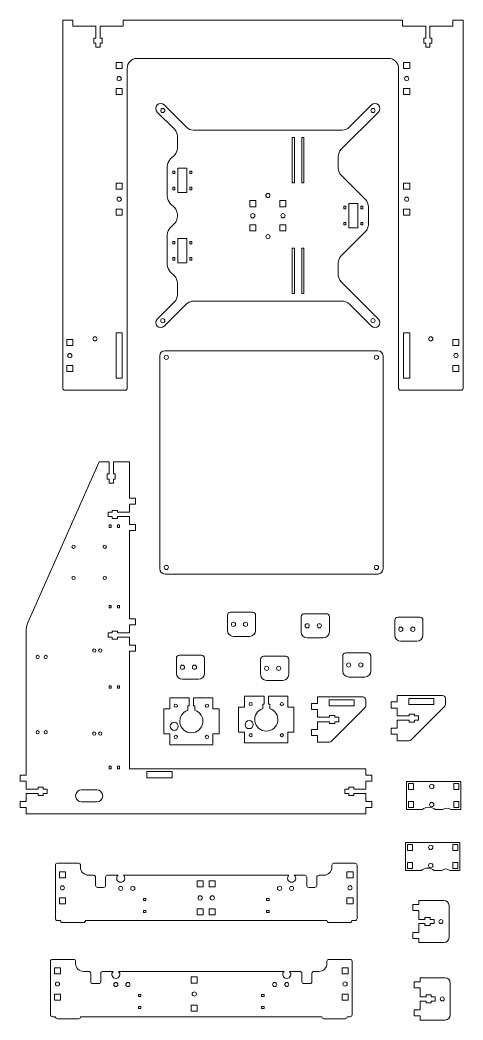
# Model space of a CAD drawing. Header units: millimetres. Extents: x -331 to 110, y -753 to 749.
# Drawn here: x -331 to 110, y -753 to 242 of the extents above; entities that cross this region are included whole.
import ezdxf

# ---------------------------------------------------------------- set-up
doc = ezdxf.new("R2010")
doc.units = ezdxf.units.MM

msp = doc.modelspace()

# ---------------------------------------------------------------- linework, layer by layer
at = {"color": 7, "linetype": 'Continuous', "lineweight": 15}
for p, q in [((-278.4, 241.61), (-288.4, 241.61)), ((-288.4, 241.61), (-288.4, -124.64)), ((-278.4, 235.61), (-278.4, 241.61)), ((-228.38, 235.61), (-228.38, 241.61)), ((49.58, 241.61), (-228.38, 241.61)), ((49.58, 235.61), (49.58, 241.61)), ((109.6, 241.61), (99.6, 241.61)), ((99.6, 235.61), (99.6, 241.61)), ((109.6, -124.64), (109.6, 241.61)), ((-278.4, 235.61), (-255.44, 235.61)), ((-255.44, 235.61), (-255.44, 223.61)), ((-251.34, 223.61), (-251.34, 235.61)), ((-251.34, 235.61), (-228.38, 235.61)), ((49.58, 235.61), (72.54, 235.61)), ((72.54, 235.61), (72.54, 223.61)), ((76.64, 223.61), (76.64, 235.61)), ((76.64, 235.61), (99.6, 235.61)), ((-255.44, 223.61), (-257.39, 223.61)), ((-257.39, 223.61), (-257.39, 218.51)), ((-249.39, 223.61), (-251.34, 223.61)), ((-249.39, 218.51), (-249.39, 223.61)), ((72.54, 223.61), (70.59, 223.61)), ((70.59, 223.61), (70.59, 218.51)), ((78.59, 223.61), (76.64, 223.61)), ((78.59, 218.51), (78.59, 223.61)), ((-257.39, 218.51), (-255.44, 218.51)), ((-255.44, 218.51), (-255.44, 214.51)), ((-255.44, 214.51), (-251.34, 214.51)), ((-251.34, 214.51), (-251.34, 218.51)), ((-251.34, 218.51), (-249.39, 218.51)), ((70.59, 218.51), (72.54, 218.51)), ((72.54, 218.51), (72.54, 214.51)), ((72.54, 214.51), (76.64, 214.51)), ((76.64, 214.51), (76.64, 218.51)), ((76.64, 218.51), (78.59, 218.51)), ((-229.39, 199.37), (-235.41, 199.37)), ((-235.41, 199.37), (-235.41, 193.35)), ((-229.39, 193.35), (-229.39, 199.37)), ((35.6, 203.36), (-214.4, 203.36)), ((50.59, 199.37), (50.59, 193.35)), ((56.61, 199.37), (50.59, 199.37)), ((56.61, 193.35), (56.61, 199.37)), ((-235.41, 193.35), (-229.39, 193.35)), ((-224.4, 193.36), (-224.4, -124.64)), ((45.6, -124.64), (45.6, 193.36)), ((50.59, 193.35), (56.61, 193.35)), ((-229.39, 173.37), (-235.41, 173.37)), ((-235.41, 173.37), (-235.41, 167.35)), ((-229.39, 167.35), (-229.39, 173.37)), ((50.59, 173.37), (50.59, 167.35)), ((56.61, 173.37), (50.59, 173.37)), ((56.61, 167.35), (56.61, 173.37)), ((-235.41, 167.35), (-229.39, 167.35)), ((50.59, 167.35), (56.61, 167.35)), ((-194.46, 150.1), (-177.38, 133.03)), ((-165.38, 135.03), (-187.46, 157.1)), ((-11.53, 113.03), (25.54, 150.1)), ((18.54, 157.1), (-3.53, 135.03)), ((-10.6, 132.1), (-158.31, 132.1)), ((-174.46, 125.95), (-174.46, 114.24)), ((-60.31, 124.6), (-60.31, 79.6)), ((-58.11, 124.6), (-60.31, 124.6)), ((-58.11, 79.6), (-58.11, 124.6)), ((-48.61, 124.6), (-50.81, 124.6)), ((-50.81, 124.6), (-50.81, 79.6)), ((-48.61, 79.6), (-48.61, 124.6)), ((-177.38, 107.17), (-181.53, 103.03)), ((-14.46, 94.24), (-14.46, 105.95)), ((-184.46, 95.95), (-184.46, 66.24)), ((-176.96, 91.4), (-178.96, 91.4)), ((-178.96, 91.4), (-178.96, 88.9)), ((-176.96, 88.9), (-176.96, 91.4)), ((-164.96, 94.15), (-173.96, 94.15)), ((-173.96, 94.15), (-173.96, 70.05)), ((-164.96, 70.05), (-164.96, 94.15)), ((-159.96, 91.4), (-161.96, 91.4)), ((-161.96, 91.4), (-161.96, 88.9)), ((-159.96, 88.9), (-159.96, 91.4)), ((-178.96, 88.9), (-176.96, 88.9)), ((-161.96, 88.9), (-159.96, 88.9)), ((-60.31, 79.6), (-58.11, 79.6)), ((-50.81, 79.6), (-48.61, 79.6)), ((12.62, 63.03), (-11.53, 87.17)), ((-229.39, 79.37), (-235.41, 79.37)), ((-235.41, 79.37), (-235.41, 73.35)), ((-235.41, 73.35), (-229.39, 73.35)), ((-229.39, 73.35), (-229.39, 79.37)), ((-176.96, 75.3), (-178.96, 75.3)), ((-178.96, 75.3), (-178.96, 72.8)), ((-178.96, 72.8), (-176.96, 72.8)), ((-176.96, 72.8), (-176.96, 75.3)), ((-173.96, 70.05), (-164.96, 70.05)), ((-161.96, 75.3), (-161.96, 72.8)), ((-159.96, 75.3), (-161.96, 75.3)), ((-161.96, 72.8), (-159.96, 72.8)), ((-159.96, 72.8), (-159.96, 75.3)), ((50.59, 79.37), (50.59, 73.35)), ((56.61, 79.37), (50.59, 79.37)), ((50.59, 73.35), (56.61, 73.35)), ((56.61, 73.35), (56.61, 79.37)), ((-96.44, 61.93), (-102.46, 61.93)), ((-102.46, 61.93), (-102.46, 55.91)), ((-96.44, 55.91), (-96.44, 61.93)), ((-66.44, 61.93), (-72.46, 61.93)), ((-72.46, 61.93), (-72.46, 55.91)), ((-66.44, 55.91), (-66.44, 61.93)), ((-229.39, 53.37), (-235.41, 53.37)), ((-235.41, 53.37), (-235.41, 47.35)), ((-229.39, 47.35), (-229.39, 53.37)), ((-181.53, 59.17), (-177.38, 55.03)), ((-102.46, 55.91), (-96.44, 55.91)), ((-72.46, 55.91), (-66.44, 55.91)), ((-6.96, 56.4), (-8.96, 56.4)), ((-8.96, 56.4), (-8.96, 53.9)), ((-8.96, 53.9), (-6.96, 53.9)), ((-6.96, 53.9), (-6.96, 56.4)), ((5.04, 59.15), (-3.96, 59.15)), ((-3.96, 59.15), (-3.96, 35.05)), ((5.04, 35.05), (5.04, 59.15)), ((10.04, 56.4), (8.04, 56.4)), ((8.04, 56.4), (8.04, 53.9)), ((8.04, 53.9), (10.04, 53.9)), ((10.04, 53.9), (10.04, 56.4)), ((15.54, 38.24), (15.54, 55.95)), ((56.61, 53.37), (50.59, 53.37)), ((50.59, 53.37), (50.59, 47.35)), ((56.61, 47.35), (56.61, 53.37)), ((-235.41, 47.35), (-229.39, 47.35)), ((-174.46, 47.95), (-174.46, 46.24)), ((-8.96, 40.3), (-8.96, 37.8)), ((-6.96, 40.3), (-8.96, 40.3)), ((-6.96, 37.8), (-6.96, 40.3)), ((10.04, 40.3), (8.04, 40.3)), ((8.04, 40.3), (8.04, 37.8)), ((10.04, 37.8), (10.04, 40.3)), ((50.59, 47.35), (56.61, 47.35)), ((-177.38, 39.17), (-181.53, 35.03)), ((-96.44, 37.93), (-102.46, 37.93)), ((-102.46, 37.93), (-102.46, 31.91)), ((-102.46, 31.91), (-96.44, 31.91)), ((-96.44, 31.91), (-96.44, 37.93)), ((-66.44, 37.93), (-72.46, 37.93)), ((-72.46, 37.93), (-72.46, 31.91)), ((-72.46, 31.91), (-66.44, 31.91)), ((-66.44, 31.91), (-66.44, 37.93)), ((-11.53, 7.03), (12.62, 31.17)), ((-8.96, 37.8), (-6.96, 37.8)), ((-3.96, 35.05), (5.04, 35.05)), ((8.04, 37.8), (10.04, 37.8)), ((-184.46, 27.95), (-184.46, -1.76)), ((-176.96, 21.4), (-178.96, 21.4)), ((-178.96, 21.4), (-178.96, 18.9)), ((-176.96, 18.9), (-176.96, 21.4)), ((-164.96, 24.15), (-173.96, 24.15)), ((-173.96, 24.15), (-173.96, 0.05)), ((-164.96, 0.05), (-164.96, 24.15)), ((-159.96, 21.4), (-161.96, 21.4)), ((-161.96, 21.4), (-161.96, 18.9)), ((-159.96, 18.9), (-159.96, 21.4)), ((-178.96, 18.9), (-176.96, 18.9)), ((-161.96, 18.9), (-159.96, 18.9)), ((-60.31, 14.6), (-60.31, -30.4)), ((-58.11, 14.6), (-60.31, 14.6)), ((-58.11, -30.4), (-58.11, 14.6)), ((-48.61, 14.6), (-50.81, 14.6)), ((-50.81, 14.6), (-50.81, -30.4)), ((-48.61, -30.4), (-48.61, 14.6)), ((-176.96, 5.3), (-178.96, 5.3)), ((-178.96, 5.3), (-178.96, 2.8)), ((-178.96, 2.8), (-176.96, 2.8)), ((-176.96, 2.8), (-176.96, 5.3)), ((-173.96, 0.05), (-164.96, 0.05)), ((-161.96, 5.3), (-161.96, 2.8)), ((-159.96, 5.3), (-161.96, 5.3)), ((-161.96, 2.8), (-159.96, 2.8)), ((-159.96, 2.8), (-159.96, 5.3)), ((-181.53, -8.83), (-177.38, -12.97)), ((-14.46, -11.76), (-14.46, -0.05)), ((25.54, -55.9), (-11.53, -18.83)), ((-174.46, -20.05), (-174.46, -31.76)), ((-177.38, -38.83), (-194.46, -55.9)), ((-158.31, -37.9), (-10.6, -37.9)), ((-60.31, -30.4), (-58.11, -30.4)), ((-50.81, -30.4), (-48.61, -30.4)), ((-187.46, -62.9), (-165.38, -40.83)), ((-3.53, -40.83), (18.54, -62.9)), ((-278.4, -76.13), (-284.42, -76.13)), ((-284.42, -76.13), (-284.42, -82.15)), ((-278.4, -82.15), (-278.4, -76.13)), ((-229.39, -69.64), (-235.41, -69.64)), ((-235.41, -69.64), (-235.41, -114.64)), ((-229.39, -114.64), (-229.39, -69.64)), ((50.59, -69.64), (50.59, -114.64)), ((56.61, -69.64), (50.59, -69.64)), ((56.61, -114.64), (56.61, -69.64)), ((105.62, -76.13), (99.6, -76.13)), ((99.6, -76.13), (99.6, -82.15)), ((105.62, -82.15), (105.62, -76.13)), ((-284.42, -82.15), (-278.4, -82.15)), ((25.05, -87.42), (-186.95, -87.42)), ((99.6, -82.15), (105.62, -82.15)), ((-191.95, -92.42), (-191.95, -304.42)), ((30.05, -304.42), (30.05, -92.42)), ((-278.4, -102.13), (-284.42, -102.13)), ((-284.42, -102.13), (-284.42, -108.15)), ((-284.42, -108.15), (-278.4, -108.15)), ((-278.4, -108.15), (-278.4, -102.13)), ((99.6, -102.13), (99.6, -108.15)), ((105.62, -102.13), (99.6, -102.13)), ((99.6, -108.15), (105.62, -108.15)), ((105.62, -108.15), (105.62, -102.13)), ((-235.41, -114.64), (-229.39, -114.64)), ((50.59, -114.64), (56.61, -114.64)), ((-286.4, -126.64), (-226.4, -126.64)), ((47.6, -126.64), (107.6, -126.64)), ((-252.17, -197.84), (-322.82, -357.04)), ((-242.27, -197.84), (-252.17, -197.84)), ((-242.27, -197.84), (-242.27, -209.84)), ((-222.17, -197.84), (-238.07, -197.84)), ((-238.07, -209.84), (-238.07, -197.84)), ((-222.17, -197.84), (-222.17, -234.1)), ((-242.27, -209.84), (-244.17, -209.84)), ((-244.17, -209.84), (-244.17, -214.94)), ((-244.17, -214.94), (-242.27, -214.94)), ((-242.27, -214.94), (-242.27, -218.94)), ((-236.17, -209.84), (-238.07, -209.84)), ((-238.07, -218.94), (-238.07, -214.94)), ((-238.07, -214.94), (-236.17, -214.94)), ((-236.17, -214.94), (-236.17, -209.84)), ((-242.27, -218.94), (-238.07, -218.94)), ((-216.17, -234.1), (-222.17, -234.1)), ((-216.17, -234.1), (-216.17, -240.1)), ((-239.27, -247.9), (-243.27, -247.9)), ((-243.27, -247.9), (-243.27, -252.3)), ((-234.17, -246.1), (-239.27, -246.1)), ((-239.27, -246.1), (-239.27, -247.9)), ((-234.17, -247.9), (-234.17, -246.1)), ((-222.17, -247.9), (-234.17, -247.9)), ((-216.17, -240.1), (-222.17, -240.1)), ((-222.17, -240.1), (-222.17, -247.9)), ((-243.27, -252.3), (-239.27, -252.3)), ((-239.27, -252.3), (-239.27, -254.1)), ((-239.27, -254.1), (-234.17, -254.1)), ((-234.17, -254.1), (-234.17, -252.3)), ((-234.17, -252.3), (-222.17, -252.3)), ((-222.17, -252.3), (-222.17, -260.1)), ((-242.17, -260.59), (-242.17, -263.09)), ((-240.17, -260.59), (-242.17, -260.59)), ((-242.17, -263.09), (-240.17, -263.09)), ((-240.17, -263.09), (-240.17, -260.59)), ((-234.17, -260.59), (-234.17, -263.09)), ((-232.17, -260.59), (-234.17, -260.59)), ((-234.17, -263.09), (-232.17, -263.09)), ((-232.17, -263.09), (-232.17, -260.59)), ((-216.17, -260.1), (-222.17, -260.1)), ((-216.17, -266.1), (-222.17, -266.1)), ((-222.17, -266.1), (-222.17, -354.1)), ((-216.17, -260.1), (-216.17, -266.1)), ((-186.95, -309.42), (25.05, -309.42)), ((-242.17, -340.59), (-242.17, -343.09)), ((-240.17, -340.59), (-242.17, -340.59)), ((-242.17, -343.09), (-240.17, -343.09)), ((-240.17, -343.09), (-240.17, -340.59)), ((-234.17, -340.59), (-234.17, -343.09)), ((-232.17, -340.59), (-234.17, -340.59)), ((-234.17, -343.09), (-232.17, -343.09)), ((-232.17, -343.09), (-232.17, -340.59)), ((-99.66, -347.49), (-121.66, -347.49)), ((-216.17, -354.1), (-222.17, -354.1)), ((-216.17, -354.1), (-216.17, -360.1)), ((-124.66, -350.49), (-124.66, -365.49)), ((-96.66, -365.49), (-96.66, -350.49)), ((-51.33, -351.91), (-51.33, -366.91)), ((-26.33, -348.91), (-48.33, -348.91)), ((-23.33, -366.91), (-23.33, -351.91)), ((41.74, -355.35), (41.74, -370.35)), ((66.74, -352.35), (44.74, -352.35)), ((69.74, -370.35), (69.74, -355.35)), ((-324.97, -509.59), (-324.97, -367.18)), ((-239.27, -367.9), (-243.27, -367.9)), ((-243.27, -367.9), (-243.27, -372.3)), ((-234.17, -366.1), (-239.27, -366.1)), ((-239.27, -366.1), (-239.27, -367.9)), ((-234.17, -367.9), (-234.17, -366.1)), ((-222.17, -367.9), (-234.17, -367.9)), ((-216.17, -360.1), (-222.17, -360.1)), ((-222.17, -360.1), (-222.17, -367.9)), ((-243.27, -372.3), (-239.27, -372.3)), ((-239.27, -372.3), (-239.27, -374.1)), ((-239.27, -374.1), (-234.17, -374.1)), ((-234.17, -372.3), (-222.17, -372.3)), ((-234.17, -374.1), (-234.17, -372.3)), ((-222.17, -372.3), (-222.17, -380.1)), ((-118.66, -371.49), (-102.66, -371.49)), ((-45.33, -372.91), (-29.33, -372.91)), ((47.74, -376.35), (63.74, -376.35)), ((-216.17, -380.1), (-222.17, -380.1)), ((-222.17, -386.1), (-222.17, -503.09)), ((-216.17, -386.1), (-222.17, -386.1)), ((-216.17, -380.1), (-216.17, -386.1)), ((-175.46, -393.09), (-175.46, -408.09)), ((-150.46, -390.09), (-172.46, -390.09)), ((-147.46, -408.09), (-147.46, -393.09)), ((-91.68, -394.27), (-91.68, -409.27)), ((-66.68, -391.27), (-88.68, -391.27)), ((-63.68, -409.27), (-63.68, -394.27)), ((-10.06, -390.93), (-10.06, -405.93)), ((14.94, -387.93), (-7.06, -387.93)), ((17.94, -405.93), (17.94, -390.93)), ((-169.46, -414.09), (-153.46, -414.09)), ((-85.68, -415.27), (-69.68, -415.27)), ((-4.06, -411.93), (11.94, -411.93)), ((-240.17, -420.59), (-242.17, -420.59)), ((-242.17, -420.59), (-242.17, -423.09)), ((-242.17, -423.09), (-240.17, -423.09)), ((-240.17, -423.09), (-240.17, -420.59)), ((-232.17, -420.59), (-234.17, -420.59)), ((-234.17, -420.59), (-234.17, -423.09)), ((-234.17, -423.09), (-232.17, -423.09)), ((-232.17, -423.09), (-232.17, -420.59)), ((-182.06, -432.63), (-182.06, -443.4)), ((-162.66, -432.63), (-182.06, -432.63)), ((-162.66, -440.63), (-162.66, -432.63)), ((-158.46, -440.63), (-158.46, -432.63)), ((-139.06, -432.63), (-158.46, -432.63)), ((-139.06, -443.4), (-139.06, -432.63)), ((-107.56, -430.96), (-107.56, -441.73)), ((-88.16, -430.96), (-107.56, -430.96)), ((-88.16, -438.96), (-88.16, -430.96)), ((-83.96, -438.96), (-83.96, -430.96)), ((-64.56, -430.96), (-83.96, -430.96)), ((-64.56, -441.73), (-64.56, -430.96)), ((-35.12, -431.63), (-35.12, -438.13)), ((9.88, -431.63), (-35.12, -431.63)), ((1.4, -434.6), (-23.65, -434.6)), ((-23.65, -434.6), (-23.65, -440.65)), ((1.4, -440.65), (1.4, -434.6)), ((12.88, -440.38), (12.88, -434.63)), ((38.14, -442.7), (38.14, -436.7)), ((38.14, -436.7), (44.14, -436.7)), ((44.14, -430.2), (44.14, -436.7)), ((89.14, -430.2), (44.14, -430.2)), ((80.66, -433.18), (55.61, -433.18)), ((55.61, -433.18), (55.61, -439.23)), ((80.66, -439.23), (80.66, -433.18)), ((92.14, -438.96), (92.14, -433.2)), ((-188.06, -443.4), (-188.06, -468.4)), ((-188.06, -443.4), (-182.06, -443.4)), ((-164.06, -440.63), (-162.66, -440.63)), ((-164.06, -444.94), (-164.06, -440.63)), ((-157.06, -440.63), (-158.46, -440.63)), ((-157.06, -444.94), (-157.06, -440.63)), ((-133.06, -443.4), (-139.06, -443.4)), ((-133.06, -443.4), (-133.06, -468.4)), ((-113.56, -441.73), (-113.56, -466.73)), ((-113.56, -441.73), (-107.56, -441.73)), ((-89.56, -438.96), (-88.16, -438.96)), ((-89.56, -443.27), (-89.56, -438.96)), ((-82.56, -438.96), (-83.96, -438.96)), ((-82.56, -443.27), (-82.56, -438.96)), ((-58.56, -441.73), (-64.56, -441.73)), ((-58.56, -441.73), (-58.56, -466.73)), ((-41.12, -444.13), (-41.12, -438.13)), ((-41.12, -438.13), (-35.12, -438.13)), ((-41.12, -444.13), (-35.12, -444.13)), ((-35.12, -444.13), (-35.12, -451.93)), ((-23.65, -440.65), (1.4, -440.65)), ((-21.24, -475.75), (12, -442.51)), ((38.14, -442.7), (44.14, -442.7)), ((44.14, -442.7), (44.14, -450.5)), ((55.61, -439.23), (80.66, -439.23)), ((58.02, -474.32), (91.26, -441.08)), ((-23.12, -451.93), (-35.12, -451.93)), ((-35.12, -456.33), (-35.12, -464.13)), ((-35.12, -456.33), (-23.12, -456.33)), ((-18.02, -450.13), (-23.12, -450.13)), ((-23.12, -450.13), (-23.12, -451.93)), ((-23.12, -456.33), (-23.12, -458.13)), ((-18.02, -451.93), (-18.02, -450.13)), ((-14.02, -451.93), (-18.02, -451.93)), ((-18.02, -458.13), (-18.02, -456.33)), ((-18.02, -456.33), (-14.02, -456.33)), ((-14.02, -456.33), (-14.02, -451.93)), ((56.14, -450.5), (44.14, -450.5)), ((44.14, -454.9), (44.14, -462.7)), ((44.14, -454.9), (56.14, -454.9)), ((61.24, -448.7), (56.14, -448.7)), ((56.14, -448.7), (56.14, -450.5)), ((56.14, -454.9), (56.14, -456.7)), ((56.14, -456.7), (61.24, -456.7)), ((61.24, -450.5), (61.24, -448.7)), ((65.24, -450.5), (61.24, -450.5)), ((61.24, -456.7), (61.24, -454.9)), ((61.24, -454.9), (65.24, -454.9)), ((65.24, -454.9), (65.24, -450.5)), ((-113.56, -466.73), (-107.56, -466.73)), ((-107.56, -466.73), (-107.56, -477.49)), ((-64.56, -477.49), (-64.56, -466.73)), ((-58.56, -466.73), (-64.56, -466.73)), ((-41.12, -470.13), (-41.12, -464.13)), ((-41.12, -464.13), (-35.12, -464.13)), ((-23.12, -458.13), (-18.02, -458.13)), ((38.14, -468.7), (38.14, -462.7)), ((38.14, -462.7), (44.14, -462.7)), ((-188.06, -468.4), (-182.06, -468.4)), ((-182.06, -468.4), (-182.06, -479.16)), ((-133.06, -468.4), (-139.06, -468.4)), ((-139.06, -479.16), (-139.06, -468.4)), ((-41.12, -470.13), (-35.12, -470.13)), ((-35.12, -470.13), (-35.12, -476.63)), ((-35.12, -476.63), (-23.36, -476.63)), ((38.14, -468.7), (44.14, -468.7)), ((44.14, -468.7), (44.14, -475.2)), ((44.14, -475.2), (55.9, -475.2)), ((-182.06, -479.16), (-139.06, -479.16)), ((-107.56, -477.49), (-64.56, -477.49)), ((-242.17, -500.59), (-242.17, -503.09)), ((-240.17, -500.59), (-242.17, -500.59)), ((-242.17, -503.09), (-240.17, -503.09)), ((-240.17, -503.09), (-240.17, -500.59)), ((-232.17, -500.59), (-234.17, -500.59)), ((-234.17, -500.59), (-234.17, -503.09)), ((-234.17, -503.09), (-232.17, -503.09)), ((-232.17, -503.09), (-232.17, -500.59)), ((13.03, -503.09), (-222.17, -503.09)), ((-179.64, -505.96), (-204.69, -505.96)), ((-204.69, -505.96), (-204.69, -512.21)), ((-179.64, -512.21), (-179.64, -505.96)), ((13.03, -503.09), (13.03, -509.59)), ((-330.97, -509.59), (-330.97, -515.59)), ((-330.97, -509.59), (-324.97, -509.59)), ((-330.97, -515.59), (-324.97, -515.59)), ((-324.97, -523.49), (-324.97, -515.59)), ((-204.69, -512.21), (-179.64, -512.21)), ((19.03, -509.59), (13.03, -509.59)), ((19.03, -515.59), (13.03, -515.59)), ((13.03, -515.59), (13.03, -523.49)), ((19.03, -509.59), (19.03, -515.59)), ((53.52, -515.74), (53.52, -543.74)), ((107.52, -515.74), (53.52, -515.74)), ((107.52, -543.74), (107.52, -515.74)), ((-324.97, -523.49), (-312.97, -523.49)), ((-312.97, -521.59), (-307.87, -521.59)), ((-312.97, -523.49), (-312.97, -521.59)), ((-307.87, -521.59), (-307.87, -523.49)), ((-307.87, -523.49), (-303.87, -523.49)), ((-303.87, -523.49), (-303.87, -527.69)), ((-254.67, -524.09), (-269.67, -524.09)), ((-4.07, -523.49), (-8.07, -523.49)), ((-8.07, -523.49), (-8.07, -527.69)), ((1.03, -521.59), (-4.07, -521.59)), ((-4.07, -521.59), (-4.07, -523.49)), ((1.03, -523.49), (1.03, -521.59)), ((13.03, -523.49), (1.03, -523.49)), ((60.52, -517.74), (55.52, -517.74)), ((55.52, -517.74), (55.52, -523.74)), ((55.52, -523.74), (60.52, -523.74)), ((60.52, -523.74), (60.52, -517.74)), ((105.52, -517.74), (100.52, -517.74)), ((100.52, -517.74), (100.52, -523.74)), ((100.52, -523.74), (105.52, -523.74)), ((105.52, -523.74), (105.52, -517.74)), ((-330.97, -535.59), (-330.97, -541.59)), ((-330.97, -535.59), (-324.97, -535.59)), ((-324.97, -535.59), (-324.97, -527.69)), ((-312.97, -527.69), (-324.97, -527.69)), ((-312.97, -529.59), (-312.97, -527.69)), ((-307.87, -529.59), (-312.97, -529.59)), ((-303.87, -527.69), (-307.87, -527.69)), ((-307.87, -527.69), (-307.87, -529.59)), ((-269.67, -536.09), (-254.67, -536.09)), ((-8.07, -527.69), (-4.07, -527.69)), ((-4.07, -527.69), (-4.07, -529.59)), ((-4.07, -529.59), (1.03, -529.59)), ((1.03, -529.59), (1.03, -527.69)), ((1.03, -527.69), (13.03, -527.69)), ((13.03, -527.69), (13.03, -535.59)), ((19.03, -535.59), (13.03, -535.59)), ((19.03, -535.59), (19.03, -541.59)), ((60.52, -535.74), (55.52, -535.74)), ((55.52, -535.74), (55.52, -541.74)), ((60.52, -541.74), (60.52, -535.74)), ((105.52, -535.74), (100.52, -535.74)), ((100.52, -535.74), (100.52, -541.74)), ((105.52, -541.74), (105.52, -535.74)), ((-330.97, -541.59), (-324.97, -541.59)), ((-324.97, -548.09), (-324.97, -541.59)), ((19.03, -541.59), (13.03, -541.59)), ((13.03, -541.59), (13.03, -548.09)), ((53.52, -543.74), (69.02, -543.74)), ((55.52, -541.74), (60.52, -541.74)), ((82.02, -543.74), (89.52, -543.74)), ((97.52, -543.74), (107.52, -543.74)), ((100.52, -541.74), (105.52, -541.74)), ((-324.97, -548.09), (13.03, -548.09)), ((52.5, -576.31), (52.5, -604.31)), ((106.5, -576.31), (52.5, -576.31)), ((106.5, -604.31), (106.5, -576.31)), ((54.5, -578.31), (54.5, -584.31)), ((59.5, -578.31), (54.5, -578.31)), ((54.5, -584.31), (59.5, -584.31)), ((59.5, -584.31), (59.5, -578.31)), ((99.5, -578.31), (99.5, -584.31)), ((104.5, -578.31), (99.5, -578.31)), ((99.5, -584.31), (104.5, -584.31)), ((104.5, -584.31), (104.5, -578.31)), ((59.5, -596.31), (54.5, -596.31)), ((54.5, -596.31), (54.5, -602.31)), ((59.5, -602.31), (59.5, -596.31)), ((104.5, -596.31), (99.5, -596.31)), ((99.5, -596.31), (99.5, -602.31)), ((104.5, -602.31), (104.5, -596.31)), ((-295.81, -599.06), (-295.81, -652.06)), ((-272.81, -597.06), (-293.81, -597.06)), ((-285.81, -605.55), (-291.83, -605.55)), ((-291.83, -605.55), (-291.83, -611.57)), ((-285.81, -611.57), (-285.81, -605.55)), ((-270.81, -601.06), (-270.81, -599.06)), ((-20.81, -599.06), (-20.81, -601.06)), ((2.19, -597.06), (-18.81, -597.06)), ((-5.81, -605.55), (-5.81, -611.57)), ((0.21, -605.55), (-5.81, -605.55)), ((0.21, -611.57), (0.21, -605.55)), ((4.19, -652.06), (4.19, -599.06)), ((52.5, -604.31), (68, -604.31)), ((54.5, -602.31), (59.5, -602.31)), ((81, -604.31), (88.5, -604.31)), ((96.5, -604.31), (106.5, -604.31)), ((99.5, -602.31), (104.5, -602.31)), ((-291.83, -611.57), (-285.81, -611.57)), ((-257.81, -609.06), (-262.81, -609.06)), ((-255.81, -611.06), (-255.81, -619.21)), ((-245.81, -619.21), (-245.81, -611.06)), ((-233.45, -609.06), (-243.81, -609.06)), ((-63.45, -609.06), (-228.16, -609.06)), ((-154.84, -614.54), (-154.84, -620.57)), ((-148.81, -614.54), (-154.84, -614.54)), ((-148.81, -620.57), (-148.81, -614.54)), ((-136.78, -614.54), (-142.81, -614.54)), ((-142.81, -614.54), (-142.81, -620.57)), ((-136.78, -620.57), (-136.78, -614.54)), ((-47.81, -609.06), (-58.16, -609.06)), ((-45.81, -611.06), (-45.81, -619.21)), ((-35.81, -619.21), (-35.81, -611.06)), ((-28.81, -609.06), (-33.81, -609.06)), ((-5.81, -611.57), (0.21, -611.57)), ((-253.81, -621.21), (-247.81, -621.21)), ((-154.84, -620.57), (-148.81, -620.57)), ((-142.81, -620.57), (-136.78, -620.57)), ((-43.81, -621.21), (-37.81, -621.21)), ((-285.81, -631.55), (-291.83, -631.55)), ((-291.83, -631.55), (-291.83, -637.57)), ((-285.81, -637.57), (-285.81, -631.55)), ((-205.81, -632.06), (-208.31, -632.06)), ((-208.31, -632.06), (-208.31, -634.06)), ((-208.31, -634.06), (-205.81, -634.06)), ((-205.81, -634.06), (-205.81, -632.06)), ((-83.31, -632.06), (-85.81, -632.06)), ((-85.81, -632.06), (-85.81, -634.06)), ((-85.81, -634.06), (-83.31, -634.06)), ((-83.31, -634.06), (-83.31, -632.06)), ((-5.81, -631.55), (-5.81, -637.57)), ((0.21, -631.55), (-5.81, -631.55)), ((0.21, -637.57), (0.21, -631.55)), ((65.68, -634.08), (65.68, -638.08)), ((90.68, -634.08), (65.68, -634.08)), ((-291.83, -637.57), (-285.81, -637.57)), ((-205.81, -644.06), (-208.31, -644.06)), ((-208.31, -644.06), (-208.31, -646.06)), ((-208.31, -646.06), (-205.81, -646.06)), ((-205.81, -646.06), (-205.81, -644.06)), ((-154.84, -642.54), (-154.84, -648.57)), ((-148.81, -642.54), (-154.84, -642.54)), ((-148.81, -648.57), (-148.81, -642.54)), ((-136.78, -642.54), (-142.81, -642.54)), ((-142.81, -642.54), (-142.81, -648.57)), ((-136.78, -648.57), (-136.78, -642.54)), ((-83.31, -644.06), (-85.81, -644.06)), ((-85.81, -644.06), (-85.81, -646.06)), ((-85.81, -646.06), (-83.31, -646.06)), ((-83.31, -646.06), (-83.31, -644.06)), ((-5.81, -637.57), (0.21, -637.57)), ((59.68, -638.08), (65.68, -638.08)), ((59.68, -644.08), (59.68, -638.08)), ((59.68, -644.08), (65.68, -644.08)), ((65.68, -644.08), (65.68, -652.98)), ((95.68, -671.08), (95.68, -639.08)), ((-293.81, -654.06), (-290.81, -654.06)), ((-267.81, -656.06), (-288.81, -656.06)), ((-265.81, -654.06), (-25.81, -654.06)), ((-154.84, -648.57), (-148.81, -648.57)), ((-142.81, -648.57), (-136.78, -648.57)), ((-2.81, -656.06), (-23.81, -656.06)), ((-0.81, -654.06), (2.19, -654.06)), ((71.68, -652.98), (65.68, -652.98)), ((76.78, -651.08), (71.68, -651.08)), ((71.68, -651.08), (71.68, -652.98)), ((76.78, -652.98), (76.78, -651.08)), ((80.78, -652.98), (76.78, -652.98)), ((80.78, -657.18), (80.78, -652.98)), ((59.68, -672.08), (59.68, -666.08)), ((59.68, -666.08), (65.68, -666.08)), ((65.68, -657.18), (65.68, -666.08)), ((65.68, -657.18), (71.68, -657.18)), ((71.68, -657.18), (71.68, -659.08)), ((71.68, -659.08), (76.78, -659.08)), ((76.78, -657.18), (80.78, -657.18)), ((76.78, -659.08), (76.78, -657.18)), ((59.68, -672.08), (65.68, -672.08)), ((65.68, -672.08), (65.68, -676.08)), ((65.68, -676.08), (90.68, -676.08)), ((-300.67, -694.7), (-300.67, -747.7)), ((-277.67, -692.7), (-298.67, -692.7)), ((-275.67, -696.7), (-275.67, -694.7)), ((-25.67, -694.7), (-25.67, -696.7)), ((-2.67, -692.7), (-23.67, -692.7)), ((-0.67, -747.7), (-0.67, -694.7)), ((-290.67, -701.19), (-296.69, -701.19)), ((-296.69, -701.19), (-296.69, -707.21)), ((-290.67, -707.21), (-290.67, -701.19)), ((-262.67, -704.7), (-267.67, -704.7)), ((-238.32, -704.7), (-248.67, -704.7)), ((-68.32, -704.7), (-233.03, -704.7)), ((-52.67, -704.7), (-63.03, -704.7)), ((-33.67, -704.7), (-38.67, -704.7)), ((-10.67, -701.19), (-10.67, -707.21)), ((-4.65, -701.19), (-10.67, -701.19)), ((-4.65, -707.21), (-4.65, -701.19)), ((-296.69, -707.21), (-290.67, -707.21)), ((-260.67, -706.7), (-260.67, -714.85)), ((-250.67, -714.85), (-250.67, -706.7)), ((-154.64, -710.18), (-160.67, -710.18)), ((-160.67, -710.18), (-160.67, -716.21)), ((-154.64, -716.21), (-154.64, -710.18)), ((-50.67, -706.7), (-50.67, -714.85)), ((-40.67, -714.85), (-40.67, -706.7)), ((-10.67, -707.21), (-4.65, -707.21)), ((60.97, -715.01), (66.97, -715.01)), ((60.97, -721.01), (60.97, -715.01)), ((66.97, -711.01), (66.97, -715.01)), ((91.97, -711.01), (66.97, -711.01)), ((96.97, -748.01), (96.97, -716.01)), ((-258.67, -716.85), (-252.67, -716.85)), ((-160.67, -716.21), (-154.64, -716.21)), ((-48.67, -716.85), (-42.67, -716.85)), ((60.97, -721.01), (66.97, -721.01)), ((66.97, -721.01), (66.97, -729.91)), ((-290.67, -727.19), (-296.69, -727.19)), ((-296.69, -727.19), (-296.69, -733.21)), ((-296.69, -733.21), (-290.67, -733.21)), ((-290.67, -733.21), (-290.67, -727.19)), ((-210.67, -727.7), (-213.17, -727.7)), ((-213.17, -727.7), (-213.17, -729.7)), ((-213.17, -729.7), (-210.67, -729.7)), ((-210.67, -729.7), (-210.67, -727.7)), ((-88.17, -727.7), (-90.67, -727.7)), ((-90.67, -727.7), (-90.67, -729.7)), ((-90.67, -729.7), (-88.17, -729.7)), ((-88.17, -729.7), (-88.17, -727.7)), ((-10.67, -727.19), (-10.67, -733.21)), ((-4.65, -727.19), (-10.67, -727.19)), ((-10.67, -733.21), (-4.65, -733.21)), ((-4.65, -733.21), (-4.65, -727.19)), ((72.97, -729.91), (66.97, -729.91)), ((66.97, -734.11), (66.97, -743.01)), ((66.97, -734.11), (72.97, -734.11)), ((78.07, -728.01), (72.97, -728.01)), ((72.97, -728.01), (72.97, -729.91)), ((72.97, -734.11), (72.97, -736.01)), ((72.97, -736.01), (78.07, -736.01)), ((78.07, -729.91), (78.07, -728.01)), ((82.07, -729.91), (78.07, -729.91)), ((78.07, -734.11), (82.07, -734.11)), ((78.07, -736.01), (78.07, -734.11)), ((82.07, -734.11), (82.07, -729.91)), ((-210.67, -739.7), (-213.17, -739.7)), ((-213.17, -739.7), (-213.17, -741.7)), ((-213.17, -741.7), (-210.67, -741.7)), ((-210.67, -741.7), (-210.67, -739.7)), ((-154.64, -738.18), (-160.67, -738.18)), ((-160.67, -738.18), (-160.67, -744.21)), ((-160.67, -744.21), (-154.64, -744.21)), ((-154.64, -744.21), (-154.64, -738.18)), ((-88.17, -739.7), (-90.67, -739.7)), ((-90.67, -739.7), (-90.67, -741.7)), ((-90.67, -741.7), (-88.17, -741.7)), ((-88.17, -741.7), (-88.17, -739.7)), ((60.97, -749.01), (60.97, -743.01)), ((60.97, -743.01), (66.97, -743.01)), ((-298.67, -749.7), (-295.67, -749.7)), ((-272.67, -751.7), (-293.67, -751.7)), ((-270.67, -749.7), (-30.67, -749.7)), ((-7.67, -751.7), (-28.67, -751.7)), ((-5.67, -749.7), (-2.67, -749.7)), ((60.97, -749.01), (66.97, -749.01)), ((66.97, -749.01), (66.97, -753.01)), ((66.97, -753.01), (91.97, -753.01))]:
    msp.add_line(p, q, dxfattribs=at)
for centre, radius in [((-232.4, 183.36), 2.1), ((53.6, 183.36), 2.1), ((-188.97, 151.61), 2.05), ((20.06, 151.61), 2.05), ((-232.4, 63.36), 2.1), ((-84.45, 67.08), 2.05), ((53.6, 63.36), 2.1), ((-99.45, 46.93), 2.1), ((-69.45, 46.93), 2.1), ((-84.43, 26.11), 2.05), ((-188.97, -57.39), 2.05), ((20.06, -57.41), 2.05), ((-256.4, -75.51), 2.1), ((77.6, -75.51), 2.1), ((-281.41, -92.14), 2.1), ((-185.45, -93.92), 2.1), ((23.55, -93.92), 2.1), ((102.61, -92.14), 2.1), ((-277.67, -282.34), 1.6), ((-246.67, -282.34), 1.6), ((-185.45, -302.92), 2.1), ((23.55, -302.92), 2.1), ((-277.67, -313.34), 1.6), ((-246.67, -313.34), 1.6), ((-118.66, -359.49), 2.1), ((-106.66, -359.49), 2.1), ((-45.33, -360.91), 2.1), ((-33.33, -360.91), 2.1), ((47.74, -364.35), 2.1), ((59.74, -364.35), 2.1), ((-257.17, -385.54), 1.6), ((-251.17, -385.54), 1.6), ((-313.43, -391.89), 1.6), ((-305.43, -391.89), 1.6), ((-4.06, -399.93), 2.1), ((7.94, -399.93), 2.1), ((-169.46, -402.09), 2.1), ((-157.46, -402.09), 2.1), ((-85.68, -403.27), 2.1), ((-73.68, -403.27), 2.1), ((-101.56, -438.73), 1.6), ((-70.56, -438.73), 1.6), ((-176.06, -440.4), 1.6), ((-145.06, -440.4), 1.6), ((-177.56, -460.9), 4), ((-103.06, -459.23), 4), ((-313.43, -466.82), 1.6), ((-305.43, -466.82), 1.6), ((-257.17, -468.09), 1.6), ((-251.17, -468.09), 1.6), ((-176.06, -471.4), 1.6), ((-145.06, -471.4), 1.6), ((-101.56, -469.73), 1.6), ((-70.56, -469.73), 1.6), ((78.52, -520.74), 2.2), ((78.52, -538.74), 2.2), ((77.5, -581.31), 2.2), ((77.5, -599.31), 2.2), ((-288.82, -621.56), 2.1), ((-230.81, -622.06), 2), ((-218.81, -622.06), 2.1), ((-72.81, -622.06), 2.1), ((-60.81, -622.06), 2), ((-2.8, -621.56), 2.1), ((-151.82, -631.56), 2.1), ((-139.79, -631.56), 2.1), ((87.68, -655.08), 2), ((-293.68, -717.2), 2.1), ((-235.67, -717.7), 2), ((-223.67, -717.7), 2.1), ((-77.67, -717.7), 2.1), ((-65.67, -717.7), 2), ((-7.66, -717.2), 2.1), ((-157.66, -727.2), 2.1), ((88.97, -732.01), 2)]:
    msp.add_circle(centre, radius, dxfattribs=at)
for centre, radius, start, end in [((-214.4, 193.36), 10, 90, 180), ((35.6, 193.36), 10, 0, 90), ((-190.96, 153.6), 4.95, 45, 225), ((22.04, 153.6), 4.95, 315, 135), ((-184.46, 125.95), 10, 0, 45), ((-158.31, 142.1), 10, 225, 270), ((-10.6, 142.1), 10, 270, 315), ((-184.46, 114.24), 10, 315, 0), ((-4.46, 105.95), 10, 135, 180), ((-174.46, 95.95), 10, 135, 180), ((-4.46, 94.24), 10, 180, 225), ((-174.46, 66.24), 10, 180, 225), ((5.54, 55.95), 10, 0, 45), ((-184.46, 47.95), 10, 0, 45), ((-184.46, 46.24), 10, 315, 0), ((-174.46, 27.95), 10, 135, 180), ((5.54, 38.24), 10, 315, 0), ((-4.46, -0.05), 10, 135, 180), ((-174.46, -1.76), 10, 180, 225), ((-184.46, -20.05), 10, 0, 45), ((-4.46, -11.76), 10, 180, 225), ((-184.46, -31.76), 10, 315, 0), ((-158.31, -47.9), 10, 90, 135), ((-10.6, -47.9), 10, 45, 90), ((-190.96, -59.4), 4.95, 135, 315), ((22.04, -59.4), 4.95, 225, 45), ((-186.95, -92.42), 5, 90, 180), ((25.05, -92.42), 5, 0, 90), ((-286.4, -124.64), 2, 180, 270), ((-226.4, -124.64), 2, 270, 0), ((47.6, -124.64), 2, 180, 270), ((107.6, -124.64), 2, 270, 0), ((-186.95, -304.42), 5, 180, 270), ((25.05, -304.42), 5, 270, 0), ((-121.66, -350.49), 3, 90, 180), ((-99.66, -350.49), 3, 360, 90), ((-299.97, -367.18), 25, 156.06906, 180), ((-48.33, -351.91), 3, 90, 180), ((-26.33, -351.91), 3, 360, 90), ((44.74, -355.35), 3, 90, 180), ((66.74, -355.35), 3, 0, 90), ((-118.66, -365.49), 6, 180, 270), ((-102.66, -365.49), 6, 270, 0), ((-45.33, -366.91), 6, 180, 270), ((-29.33, -366.91), 6, 270, 0), ((47.74, -370.35), 6, 180, 270), ((63.74, -370.35), 6, 270, 0), ((-172.46, -393.09), 3, 90, 180), ((-150.46, -393.09), 3, 0, 90), ((-88.68, -394.27), 3, 90, 180), ((-66.68, -394.27), 3, 0, 90), ((-7.06, -390.93), 3, 90, 180), ((14.94, -390.93), 3, 0, 90), ((-4.06, -405.93), 6, 180, 270), ((11.94, -405.93), 6, 270, 0), ((-169.46, -408.09), 6, 180, 270), ((-153.46, -408.09), 6, 270, 0), ((-85.68, -409.27), 6, 180, 270), ((-69.68, -409.27), 6, 270, 0), ((9.88, -434.63), 3, 0, 90), ((89.14, -433.2), 3, 0, 90), ((-160.56, -455.9), 11.5, 107.71893, 72.28107), ((-86.06, -454.23), 11.5, 107.71893, 72.28107), ((9.88, -440.38), 3, 315, 0), ((89.14, -438.96), 3, 315, 0), ((-23.36, -473.63), 3, 270, 315), ((55.9, -472.2), 3, 270, 315), ((-269.67, -530.09), 6, 90, 270), ((-254.67, -530.09), 6, 270, 90), ((75.52, -551.74), 10.31, 50.90614, 129.09386), ((93.52, -548.24), 6.02, 48.36646, 131.63354), ((-293.81, -599.06), 2, 90, 180), ((-272.81, -599.06), 2, 0, 90), ((-262.81, -601.06), 8, 180, 270), ((-28.81, -601.06), 8, 270, 0), ((-18.81, -599.06), 2, 90, 180), ((2.19, -599.06), 2, 360, 90), ((74.5, -612.31), 10.31, 50.90614, 129.09386), ((92.5, -608.81), 6.02, 48.36646, 131.63354), ((-257.81, -611.06), 2, 0, 90), ((-243.81, -611.06), 2, 90, 180), ((-230.81, -612.06), 4, 131.40962, 48.59038), ((-60.81, -612.06), 4, 131.40962, 48.59038), ((-47.81, -611.06), 2, 0, 90), ((-33.81, -611.06), 2, 90, 180), ((-253.81, -619.21), 2, 180, 270), ((-247.81, -619.21), 2, 270, 360), ((-43.81, -619.21), 2, 180, 270), ((-37.81, -619.21), 2, 270, 0), ((90.68, -639.08), 5, 360, 90), ((-293.81, -652.06), 2, 180, 270), ((-288.81, -654.06), 2, 180, 270), ((-267.81, -654.06), 2, 270, 360), ((-23.81, -654.06), 2, 180, 270), ((-2.81, -654.06), 2, 270, 360), ((2.19, -652.06), 2, 270, 360), ((90.68, -671.08), 5, 270, 0), ((-298.67, -694.7), 2, 90, 180), ((-277.67, -694.7), 2, 0, 90), ((-23.67, -694.7), 2, 90, 180), ((-2.67, -694.7), 2, 360, 90), ((-267.67, -696.7), 8, 180, 270), ((-262.67, -706.7), 2, 360, 90), ((-248.67, -706.7), 2, 90, 180), ((-235.67, -707.7), 4, 131.40962, 48.59038), ((-65.67, -707.7), 4, 131.40962, 48.59038), ((-52.67, -706.7), 2, 360, 90), ((-38.67, -706.7), 2, 90, 180), ((-33.67, -696.7), 8, 270, 0), ((-258.67, -714.85), 2, 180, 270), ((-252.67, -714.85), 2, 270, 0), ((-48.67, -714.85), 2, 180, 270), ((-42.67, -714.85), 2, 270, 0), ((91.97, -716.01), 5, 0, 90), ((-298.67, -747.7), 2, 180, 270), ((-293.67, -749.7), 2, 180, 270), ((-272.67, -749.7), 2, 270, 360), ((-28.67, -749.7), 2, 180, 270), ((-7.67, -749.7), 2, 270, 360), ((-2.67, -747.7), 2, 270, 360), ((91.97, -748.01), 5, 270, 0)]:
    msp.add_arc(centre, radius, start, end, dxfattribs=at)

doc.saveas('drawing.dxf')
